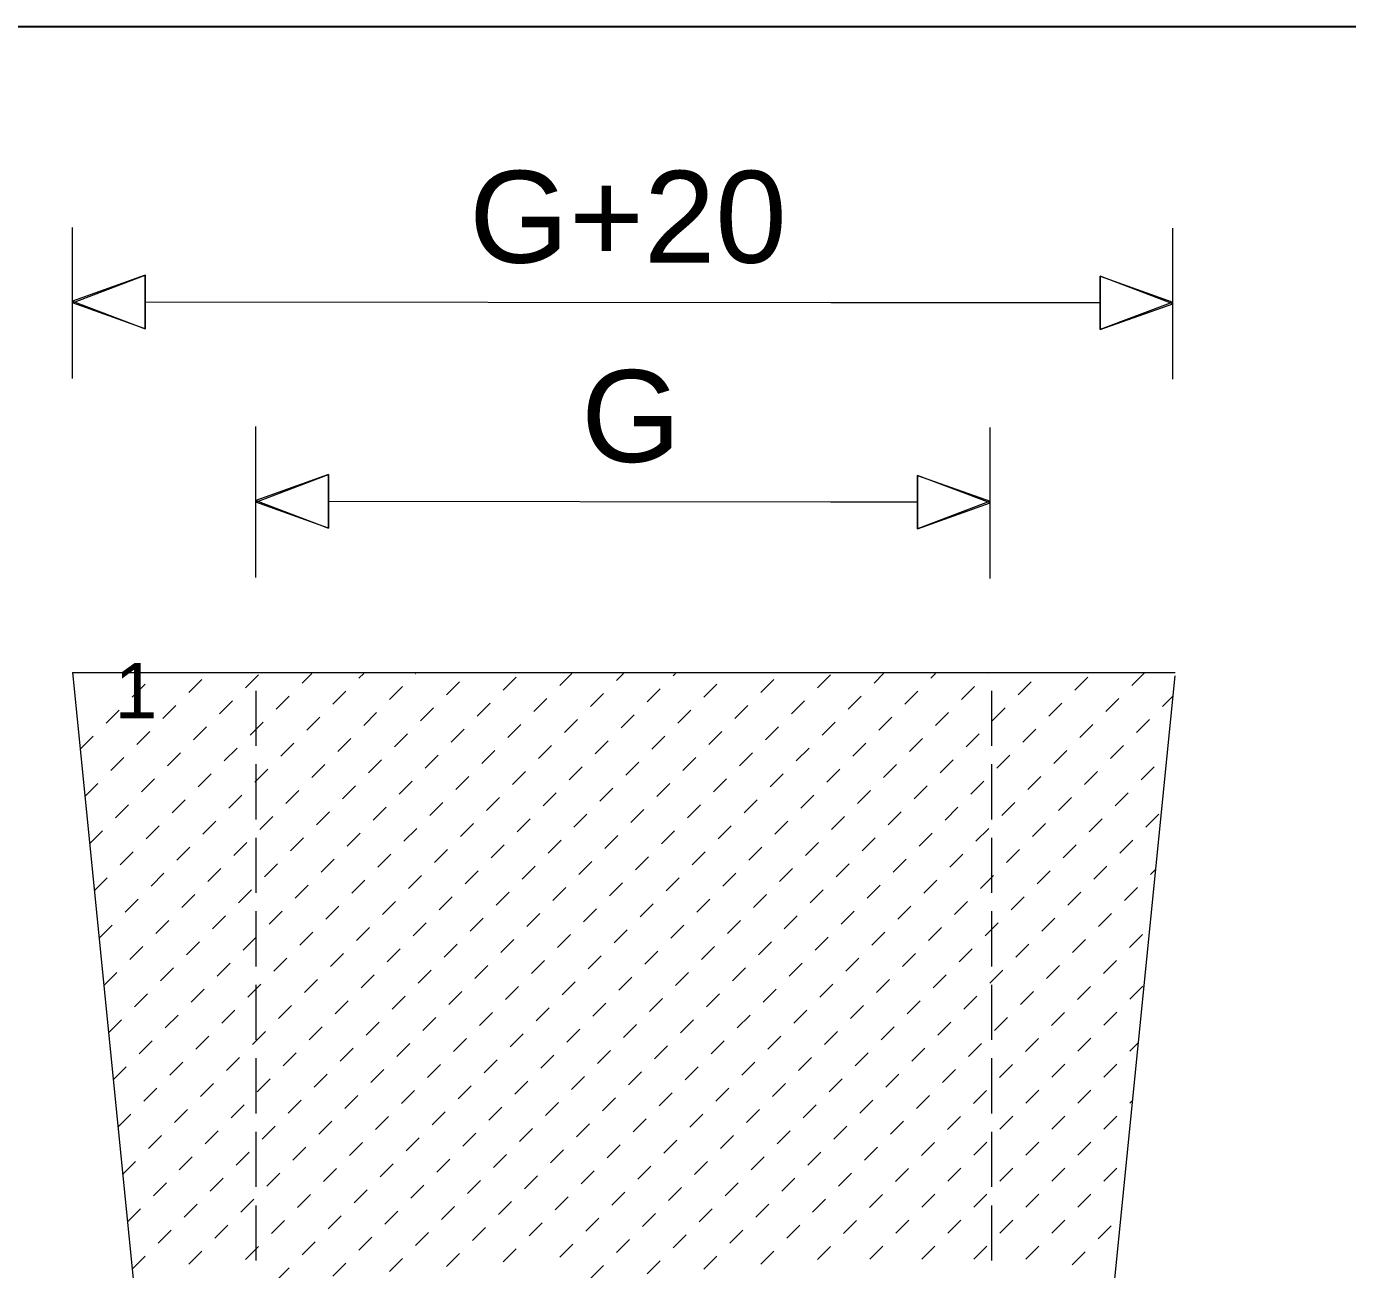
# Model space of a CAD drawing. Header units: millimetres. Extents: x 2046 to 14753, y 2361 to 29276.
# Drawn here: x 5329.13 to 5369.38, y 3638.81 to 3676.69 of the extents above; entities that cross this region are included whole.
import ezdxf

# ---------------------------------------------------------------- set-up
doc = ezdxf.new("R2010")
doc.units = ezdxf.units.MM
doc.layers.add('KANAL_TIPLER', color=5, linetype='Continuous', lineweight=0)
doc.styles.get("Standard").update_dxf_attribs({"font": 'arial.ttf'})

msp = doc.modelspace()

# ---------------------------------------------------------------- linework, layer by layer
at = {"color": 0}
msp.add_lwpolyline([(5257.117, 3676.692), (5544.55, 3676.692), (5544.55, 3575.77), (5257.117, 3575.77)], close=True, dxfattribs=at)
at = {"layer": 'KANAL_TIPLER', "color": 1, "lineweight": 0}
for p, q in [((5330.527, 3665.968, 0), (5330.527, 3670.568, 0)), ((5364.055, 3665.942, 0), (5364.055, 3670.542, 0)), ((5332.741, 3669.11, 0), (5330.527, 3668.319, 0)), ((5330.527, 3668.268, 0), (5332.741, 3669.11, 0)), ((5332.741, 3667.478, 0), (5332.741, 3669.11, 0)), ((5332.741, 3669.11, 0), (5332.741, 3667.478, 0)), ((5361.841, 3667.452, 0), (5361.841, 3669.084, 0)), ((5361.841, 3669.084, 0), (5364.055, 3668.294, 0)), ((5364.055, 3668.242, 0), (5361.841, 3669.084, 0)), ((5361.841, 3669.084, 0), (5361.841, 3667.452, 0)), ((5330.527, 3668.319, 0), (5332.741, 3667.478, 0)), ((5332.741, 3667.478, 0), (5330.527, 3668.268, 0)), ((5353.634, 3668.268, 0), (5332.741, 3668.294, 0)), ((5361.841, 3668.268, 0), (5353.634, 3668.268, 0)), ((5361.841, 3668.268, 0), (5353.634, 3668.268, 0)), ((5364.055, 3668.294, 0), (5361.841, 3667.452, 0)), ((5361.841, 3667.452, 0), (5364.055, 3668.242, 0)), ((5336.112, 3659.896, 0), (5336.112, 3664.496, 0)), ((5358.483, 3659.87, 0), (5358.483, 3664.471, 0)), ((5338.326, 3663.038, 0), (5336.112, 3662.248, 0)), ((5336.112, 3662.196, 0), (5338.326, 3663.038, 0)), ((5338.326, 3661.406, 0), (5338.326, 3663.038, 0)), ((5338.326, 3663.038, 0), (5338.326, 3661.406, 0)), ((5356.269, 3661.38, 0), (5356.269, 3663.012, 0)), ((5356.269, 3663.012, 0), (5358.483, 3662.222, 0)), ((5358.483, 3662.171, 0), (5356.269, 3663.012, 0)), ((5356.269, 3663.012, 0), (5356.269, 3661.38, 0)), ((5336.112, 3662.248, 0), (5338.326, 3661.406, 0)), ((5338.326, 3661.406, 0), (5336.112, 3662.196, 0)), ((5353.634, 3662.196, 0), (5338.326, 3662.215, 0)), ((5356.269, 3662.196, 0), (5353.634, 3662.196, 0)), ((5356.269, 3662.196, 0), (5353.634, 3662.196, 0)), ((5358.483, 3662.222, 0), (5356.269, 3661.38, 0)), ((5356.269, 3661.38, 0), (5358.483, 3662.171, 0)), ((5330.527, 3657.008, 0), (5364.127, 3657.008, 0)), ((5330.527, 3657.008, 0), (5336.127, 3601.008, 0)), ((5334.072, 3656.396, 0), (5334.468, 3656.792, 0)), ((5335.8, 3656.54, 0), (5336.196, 3656.936, 0)), ((5336.127, 3657.008, 0), (5336.127, 3657.008, 0)), ((5337.528, 3656.684, 0), (5337.817, 3656.972, 0)), ((5339.256, 3656.828, 0), (5339.401, 3656.972, 0)), ((5340.984, 3656.972, 0), (5340.985, 3656.972, 0)), ((5343.648, 3656.468, 0), (5344.044, 3656.864, 0)), ((5345.376, 3656.612, 0), (5345.737, 3656.972, 0)), ((5347.104, 3656.756, 0), (5347.321, 3656.972, 0)), ((5348.832, 3656.9, 0), (5348.905, 3656.972, 0)), ((5351.496, 3656.396, 0), (5351.892, 3656.792, 0)), ((5353.223, 3656.54, 0), (5353.619, 3656.936, 0)), ((5354.951, 3656.684, 0), (5355.24, 3656.972, 0)), ((5356.679, 3656.828, 0), (5356.824, 3656.972, 0)), ((5358.407, 3656.972, 0), (5358.408, 3656.972, 0)), ((5358.537, 3657.008, 0), (5358.537, 3657.008, 0)), ((5358.537, 3601.008, 0), (5364.127, 3656.908, 0)), ((5361.071, 3656.468, 0), (5361.467, 3656.864, 0)), ((5362.799, 3656.612, 0), (5363.195, 3657.008, 0)), ((5332.345, 3656.252, 0), (5332.741, 3656.648, 0)), ((5332.345, 3656.252, 0), (5332.741, 3656.648, 0)), ((5336.127, 3654.768, 0), (5336.127, 3656.448, 0)), ((5338.464, 3656.036, 0), (5338.86, 3656.432, 0)), ((5340.192, 3656.18, 0), (5340.588, 3656.576, 0)), ((5341.92, 3656.324, 0), (5342.316, 3656.72, 0)), ((5346.312, 3655.964, 0), (5346.708, 3656.36, 0)), ((5348.04, 3656.108, 0), (5348.436, 3656.504, 0)), ((5349.768, 3656.252, 0), (5350.164, 3656.648, 0)), ((5355.887, 3656.036, 0), (5356.283, 3656.432, 0)), ((5357.615, 3656.18, 0), (5358.011, 3656.576, 0)), ((5358.537, 3654.768, 0), (5358.537, 3656.448, 0)), ((5359.343, 3656.324, 0), (5359.739, 3656.72, 0)), ((5333.28, 3655.604, 0), (5333.676, 3656, 0)), ((5335.008, 3655.748, 0), (5335.404, 3656.144, 0)), ((5336.736, 3655.892, 0), (5337.132, 3656.288, 0)), ((5342.856, 3655.676, 0), (5343.252, 3656.072, 0)), ((5344.584, 3655.82, 0), (5344.98, 3656.216, 0)), ((5350.704, 3655.604, 0), (5351.1, 3656, 0)), ((5352.432, 3655.748, 0), (5352.827, 3656.144, 0)), ((5354.159, 3655.892, 0), (5354.555, 3656.288, 0)), ((5360.279, 3655.676, 0), (5360.675, 3656.072, 0)), ((5362.007, 3655.82, 0), (5362.403, 3656.216, 0)), ((5363.735, 3655.964, 0), (5364.054, 3656.283, 0)), ((5331.553, 3655.46, 0), (5331.949, 3655.856, 0)), ((5337.672, 3655.244, 0), (5338.068, 3655.64, 0)), ((5339.4, 3655.388, 0), (5339.796, 3655.784, 0)), ((5341.128, 3655.532, 0), (5341.524, 3655.928, 0)), ((5345.52, 3655.172, 0), (5345.916, 3655.568, 0)), ((5347.248, 3655.316, 0), (5347.644, 3655.712, 0)), ((5348.976, 3655.46, 0), (5349.372, 3655.856, 0)), ((5355.095, 3655.244, 0), (5355.491, 3655.64, 0)), ((5356.823, 3655.388, 0), (5357.219, 3655.784, 0)), ((5358.551, 3655.532, 0), (5358.947, 3655.928, 0)), ((5362.943, 3655.172, 0), (5363.339, 3655.568, 0)), ((5332.489, 3654.812, 0), (5332.885, 3655.208, 0)), ((5334.216, 3654.956, 0), (5334.612, 3655.352, 0)), ((5335.944, 3655.1, 0), (5336.34, 3655.496, 0)), ((5342.064, 3654.884, 0), (5342.46, 3655.28, 0)), ((5343.792, 3655.028, 0), (5344.188, 3655.424, 0)), ((5349.912, 3654.812, 0), (5350.308, 3655.208, 0)), ((5351.64, 3654.956, 0), (5352.036, 3655.352, 0)), ((5353.367, 3655.1, 0), (5353.763, 3655.496, 0)), ((5359.487, 3654.884, 0), (5359.883, 3655.28, 0)), ((5361.215, 3655.028, 0), (5361.611, 3655.424, 0)), ((5330.761, 3654.668, 0), (5331.157, 3655.064, 0)), ((5336.88, 3654.452, 0), (5337.276, 3654.848, 0)), ((5338.608, 3654.596, 0), (5339.004, 3654.992, 0)), ((5340.336, 3654.74, 0), (5340.732, 3655.136, 0)), ((5344.728, 3654.38, 0), (5345.124, 3654.776, 0)), ((5346.456, 3654.524, 0), (5346.852, 3654.92, 0)), ((5348.184, 3654.668, 0), (5348.58, 3655.064, 0)), ((5354.303, 3654.452, 0), (5354.699, 3654.848, 0)), ((5356.031, 3654.596, 0), (5356.427, 3654.992, 0)), ((5357.759, 3654.74, 0), (5358.155, 3655.136, 0)), ((5362.151, 3654.38, 0), (5362.547, 3654.776, 0)), ((5331.697, 3654.02, 0), (5332.093, 3654.416, 0)), ((5333.424, 3654.164, 0), (5333.82, 3654.56, 0)), ((5335.152, 3654.308, 0), (5335.548, 3654.704, 0)), ((5339.544, 3653.948, 0), (5339.94, 3654.344, 0)), ((5341.272, 3654.092, 0), (5341.668, 3654.488, 0)), ((5343, 3654.236, 0), (5343.396, 3654.632, 0)), ((5349.12, 3654.02, 0), (5349.516, 3654.416, 0)), ((5350.848, 3654.164, 0), (5351.244, 3654.56, 0)), ((5352.576, 3654.308, 0), (5352.971, 3654.704, 0)), ((5356.967, 3653.948, 0), (5357.363, 3654.344, 0)), ((5358.695, 3654.092, 0), (5359.091, 3654.488, 0)), ((5360.423, 3654.236, 0), (5360.819, 3654.632, 0)), ((5336.088, 3653.66, 0), (5336.484, 3654.056, 0)), ((5336.127, 3652.528, 0), (5336.127, 3654.208, 0)), ((5337.816, 3653.804, 0), (5338.212, 3654.2, 0)), ((5343.936, 3653.588, 0), (5344.332, 3653.984, 0)), ((5345.664, 3653.732, 0), (5346.06, 3654.128, 0)), ((5347.392, 3653.876, 0), (5347.788, 3654.272, 0)), ((5353.511, 3653.66, 0), (5353.907, 3654.056, 0)), ((5355.239, 3653.804, 0), (5355.635, 3654.2, 0)), ((5358.537, 3652.528, 0), (5358.537, 3654.208, 0)), ((5361.359, 3653.588, 0), (5361.755, 3653.984, 0)), ((5363.087, 3653.732, 0), (5363.483, 3654.128, 0)), ((5330.905, 3653.228, 0), (5331.301, 3653.624, 0)), ((5332.633, 3653.372, 0), (5333.029, 3653.768, 0)), ((5334.36, 3653.516, 0), (5334.756, 3653.912, 0)), ((5338.752, 3653.156, 0), (5339.148, 3653.552, 0)), ((5340.48, 3653.3, 0), (5340.876, 3653.696, 0)), ((5342.208, 3653.444, 0), (5342.604, 3653.84, 0)), ((5348.328, 3653.228, 0), (5348.724, 3653.624, 0)), ((5350.056, 3653.372, 0), (5350.452, 3653.768, 0)), ((5351.784, 3653.516, 0), (5352.18, 3653.912, 0)), ((5356.175, 3653.156, 0), (5356.571, 3653.552, 0)), ((5357.903, 3653.3, 0), (5358.299, 3653.696, 0)), ((5359.631, 3653.444, 0), (5360.027, 3653.84, 0)), ((5335.296, 3652.868, 0), (5335.692, 3653.264, 0)), ((5337.024, 3653.012, 0), (5337.42, 3653.408, 0)), ((5343.144, 3652.796, 0), (5343.54, 3653.192, 0)), ((5344.872, 3652.94, 0), (5345.268, 3653.336, 0)), ((5346.6, 3653.084, 0), (5346.996, 3653.48, 0)), ((5352.719, 3652.868, 0), (5353.115, 3653.264, 0)), ((5354.447, 3653.012, 0), (5354.843, 3653.408, 0)), ((5360.567, 3652.796, 0), (5360.963, 3653.192, 0)), ((5362.295, 3652.94, 0), (5362.691, 3653.336, 0)), ((5331.841, 3652.58, 0), (5332.237, 3652.976, 0)), ((5333.568, 3652.724, 0), (5333.964, 3653.12, 0)), ((5337.96, 3652.364, 0), (5338.356, 3652.76, 0)), ((5339.688, 3652.508, 0), (5340.084, 3652.904, 0)), ((5341.416, 3652.652, 0), (5341.812, 3653.048, 0)), ((5347.536, 3652.436, 0), (5347.932, 3652.832, 0)), ((5349.264, 3652.58, 0), (5349.66, 3652.976, 0)), ((5350.992, 3652.724, 0), (5351.388, 3653.12, 0)), ((5355.383, 3652.364, 0), (5355.779, 3652.76, 0)), ((5357.111, 3652.508, 0), (5357.507, 3652.904, 0)), ((5358.839, 3652.652, 0), (5359.235, 3653.048, 0)), ((5332.777, 3651.932, 0), (5333.172, 3652.328, 0)), ((5334.504, 3652.076, 0), (5334.9, 3652.472, 0)), ((5336.232, 3652.22, 0), (5336.628, 3652.616, 0)), ((5342.352, 3652.004, 0), (5342.748, 3652.4, 0)), ((5344.08, 3652.148, 0), (5344.476, 3652.544, 0)), ((5345.808, 3652.292, 0), (5346.204, 3652.688, 0)), ((5350.2, 3651.932, 0), (5350.596, 3652.328, 0)), ((5351.928, 3652.076, 0), (5352.324, 3652.472, 0)), ((5353.655, 3652.22, 0), (5354.051, 3652.616, 0)), ((5359.775, 3652.004, 0), (5360.171, 3652.4, 0)), ((5361.503, 3652.148, 0), (5361.899, 3652.544, 0)), ((5363.231, 3652.292, 0), (5363.627, 3652.688, 0)), ((5331.049, 3651.788, 0), (5331.445, 3652.184, 0)), ((5336.127, 3650.288, 0), (5336.127, 3651.968, 0)), ((5337.168, 3651.572, 0), (5337.564, 3651.968, 0)), ((5338.896, 3651.716, 0), (5339.292, 3652.112, 0)), ((5340.624, 3651.86, 0), (5341.02, 3652.256, 0)), ((5346.744, 3651.644, 0), (5347.14, 3652.04, 0)), ((5348.472, 3651.788, 0), (5348.868, 3652.184, 0)), ((5354.591, 3651.572, 0), (5354.987, 3651.968, 0)), ((5356.319, 3651.716, 0), (5356.715, 3652.112, 0)), ((5358.047, 3651.86, 0), (5358.443, 3652.256, 0)), ((5358.537, 3650.288, 0), (5358.537, 3651.968, 0)), ((5331.985, 3651.14, 0), (5332.381, 3651.536, 0)), ((5333.712, 3651.284, 0), (5334.108, 3651.68, 0)), ((5335.44, 3651.428, 0), (5335.836, 3651.824, 0)), ((5341.56, 3651.212, 0), (5341.956, 3651.608, 0)), ((5343.288, 3651.356, 0), (5343.684, 3651.752, 0)), ((5345.016, 3651.5, 0), (5345.412, 3651.896, 0)), ((5349.408, 3651.14, 0), (5349.804, 3651.536, 0)), ((5351.136, 3651.284, 0), (5351.532, 3651.68, 0)), ((5352.863, 3651.428, 0), (5353.259, 3651.824, 0)), ((5358.983, 3651.212, 0), (5359.379, 3651.608, 0)), ((5360.711, 3651.356, 0), (5361.107, 3651.752, 0)), ((5362.439, 3651.5, 0), (5362.835, 3651.896, 0)), ((5336.376, 3650.78, 0), (5336.772, 3651.176, 0)), ((5338.104, 3650.924, 0), (5338.5, 3651.32, 0)), ((5339.832, 3651.068, 0), (5340.228, 3651.464, 0)), ((5345.952, 3650.852, 0), (5346.348, 3651.248, 0)), ((5347.68, 3650.996, 0), (5348.076, 3651.392, 0)), ((5353.799, 3650.78, 0), (5354.195, 3651.176, 0)), ((5355.527, 3650.924, 0), (5355.923, 3651.32, 0)), ((5357.255, 3651.068, 0), (5357.651, 3651.464, 0)), ((5331.193, 3650.348, 0), (5331.589, 3650.744, 0)), ((5332.921, 3650.492, 0), (5333.316, 3650.888, 0)), ((5334.648, 3650.636, 0), (5335.044, 3651.032, 0)), ((5340.768, 3650.42, 0), (5341.164, 3650.816, 0)), ((5342.496, 3650.564, 0), (5342.892, 3650.96, 0)), ((5344.224, 3650.708, 0), (5344.62, 3651.104, 0)), ((5348.616, 3650.348, 0), (5349.012, 3650.744, 0)), ((5350.344, 3650.492, 0), (5350.74, 3650.888, 0)), ((5352.072, 3650.636, 0), (5352.468, 3651.032, 0)), ((5358.191, 3650.42, 0), (5358.587, 3650.816, 0)), ((5359.919, 3650.564, 0), (5360.315, 3650.96, 0)), ((5361.647, 3650.708, 0), (5362.043, 3651.104, 0)), ((5363.375, 3650.852, 0), (5363.526, 3651.003, 0)), ((5335.584, 3649.988, 0), (5335.98, 3650.384, 0)), ((5337.312, 3650.132, 0), (5337.708, 3650.528, 0)), ((5339.04, 3650.276, 0), (5339.436, 3650.672, 0)), ((5345.16, 3650.06, 0), (5345.556, 3650.456, 0)), ((5346.888, 3650.204, 0), (5347.284, 3650.6, 0)), ((5353.007, 3649.988, 0), (5353.403, 3650.384, 0)), ((5354.735, 3650.132, 0), (5355.131, 3650.528, 0)), ((5356.463, 3650.276, 0), (5356.859, 3650.672, 0)), ((5362.583, 3650.06, 0), (5362.979, 3650.456, 0)), ((5332.129, 3649.7, 0), (5332.525, 3650.096, 0)), ((5333.856, 3649.844, 0), (5334.252, 3650.24, 0)), ((5339.976, 3649.628, 0), (5340.372, 3650.024, 0)), ((5341.704, 3649.772, 0), (5342.1, 3650.168, 0)), ((5343.432, 3649.916, 0), (5343.828, 3650.312, 0)), ((5347.824, 3649.556, 0), (5348.22, 3649.952, 0)), ((5349.552, 3649.7, 0), (5349.948, 3650.096, 0)), ((5351.28, 3649.844, 0), (5351.676, 3650.24, 0)), ((5357.399, 3649.628, 0), (5357.795, 3650.024, 0)), ((5359.127, 3649.772, 0), (5359.523, 3650.168, 0)), ((5360.855, 3649.916, 0), (5361.251, 3650.312, 0)), ((5334.792, 3649.196, 0), (5335.188, 3649.592, 0)), ((5336.127, 3648.048, 0), (5336.127, 3649.728, 0)), ((5336.52, 3649.34, 0), (5336.916, 3649.736, 0)), ((5338.248, 3649.484, 0), (5338.644, 3649.88, 0)), ((5342.64, 3649.124, 0), (5343.036, 3649.52, 0)), ((5344.368, 3649.268, 0), (5344.764, 3649.664, 0)), ((5346.096, 3649.412, 0), (5346.492, 3649.808, 0)), ((5352.216, 3649.196, 0), (5352.612, 3649.592, 0)), ((5353.943, 3649.34, 0), (5354.339, 3649.736, 0)), ((5355.671, 3649.484, 0), (5356.067, 3649.88, 0)), ((5358.537, 3648.048, 0), (5358.537, 3649.728, 0)), ((5360.063, 3649.124, 0), (5360.459, 3649.52, 0)), ((5361.791, 3649.268, 0), (5362.187, 3649.664, 0)), ((5331.337, 3648.908, 0), (5331.733, 3649.304, 0)), ((5333.065, 3649.052, 0), (5333.46, 3649.448, 0)), ((5339.184, 3648.836, 0), (5339.58, 3649.232, 0)), ((5340.912, 3648.98, 0), (5341.308, 3649.376, 0)), ((5347.032, 3648.764, 0), (5347.428, 3649.16, 0)), ((5348.76, 3648.908, 0), (5349.156, 3649.304, 0)), ((5350.488, 3649.052, 0), (5350.884, 3649.448, 0)), ((5356.607, 3648.836, 0), (5357.003, 3649.232, 0)), ((5358.335, 3648.98, 0), (5358.731, 3649.376, 0)), ((5334, 3648.404, 0), (5334.396, 3648.8, 0)), ((5335.728, 3648.548, 0), (5336.124, 3648.944, 0)), ((5337.456, 3648.692, 0), (5337.852, 3649.088, 0)), ((5341.848, 3648.332, 0), (5342.244, 3648.728, 0)), ((5343.576, 3648.476, 0), (5343.972, 3648.872, 0)), ((5345.304, 3648.62, 0), (5345.7, 3649.016, 0)), ((5351.424, 3648.404, 0), (5351.82, 3648.8, 0)), ((5353.151, 3648.548, 0), (5353.547, 3648.944, 0)), ((5354.879, 3648.692, 0), (5355.275, 3649.088, 0)), ((5359.271, 3648.332, 0), (5359.667, 3648.728, 0)), ((5360.999, 3648.476, 0), (5361.395, 3648.872, 0)), ((5362.727, 3648.62, 0), (5363.123, 3649.016, 0)), ((5332.273, 3648.26, 0), (5332.669, 3648.656, 0)), ((5338.392, 3648.044, 0), (5338.788, 3648.44, 0)), ((5340.12, 3648.188, 0), (5340.516, 3648.584, 0)), ((5346.24, 3647.972, 0), (5346.636, 3648.368, 0)), ((5347.968, 3648.116, 0), (5348.364, 3648.512, 0)), ((5349.696, 3648.26, 0), (5350.092, 3648.656, 0)), ((5355.815, 3648.044, 0), (5356.211, 3648.44, 0)), ((5357.543, 3648.188, 0), (5357.939, 3648.584, 0)), ((5333.208, 3647.612, 0), (5333.604, 3648.008, 0)), ((5334.936, 3647.756, 0), (5335.332, 3648.152, 0)), ((5336.664, 3647.9, 0), (5337.06, 3648.296, 0)), ((5341.056, 3647.54, 0), (5341.452, 3647.936, 0)), ((5342.784, 3647.684, 0), (5343.18, 3648.08, 0)), ((5344.512, 3647.828, 0), (5344.908, 3648.224, 0)), ((5350.632, 3647.612, 0), (5351.028, 3648.008, 0)), ((5352.36, 3647.756, 0), (5352.755, 3648.152, 0)), ((5354.087, 3647.9, 0), (5354.483, 3648.296, 0)), ((5358.479, 3647.54, 0), (5358.875, 3647.936, 0)), ((5360.207, 3647.684, 0), (5360.603, 3648.08, 0)), ((5361.935, 3647.828, 0), (5362.331, 3648.224, 0)), ((5331.481, 3647.468, 0), (5331.877, 3647.864, 0)), ((5335.872, 3647.108, 0), (5336.268, 3647.504, 0)), ((5337.6, 3647.252, 0), (5337.996, 3647.648, 0)), ((5339.328, 3647.396, 0), (5339.724, 3647.792, 0)), ((5345.448, 3647.18, 0), (5345.844, 3647.576, 0)), ((5347.176, 3647.324, 0), (5347.572, 3647.72, 0)), ((5348.904, 3647.468, 0), (5349.3, 3647.864, 0)), ((5353.295, 3647.108, 0), (5353.691, 3647.504, 0)), ((5355.023, 3647.252, 0), (5355.419, 3647.648, 0)), ((5356.751, 3647.396, 0), (5357.147, 3647.792, 0)), ((5332.417, 3646.82, 0), (5332.813, 3647.216, 0)), ((5334.144, 3646.964, 0), (5334.54, 3647.36, 0)), ((5336.127, 3645.808, 0), (5336.127, 3647.488, 0)), ((5340.264, 3646.748, 0), (5340.66, 3647.144, 0)), ((5341.992, 3646.892, 0), (5342.388, 3647.288, 0)), ((5343.72, 3647.036, 0), (5344.116, 3647.432, 0)), ((5349.84, 3646.82, 0), (5350.236, 3647.216, 0)), ((5351.568, 3646.964, 0), (5351.964, 3647.36, 0)), ((5357.687, 3646.748, 0), (5358.083, 3647.144, 0)), ((5358.537, 3645.808, 0), (5358.537, 3647.488, 0)), ((5359.415, 3646.892, 0), (5359.811, 3647.288, 0)), ((5361.143, 3647.036, 0), (5361.539, 3647.432, 0)), ((5362.742, 3647.051, 0), (5363.138, 3647.447, 0)), ((5335.08, 3646.316, 0), (5335.476, 3646.712, 0)), ((5336.808, 3646.46, 0), (5337.204, 3646.856, 0)), ((5338.536, 3646.604, 0), (5338.932, 3647, 0)), ((5344.656, 3646.388, 0), (5345.052, 3646.784, 0)), ((5346.384, 3646.532, 0), (5346.78, 3646.928, 0)), ((5348.112, 3646.676, 0), (5348.508, 3647.072, 0)), ((5352.504, 3646.316, 0), (5352.899, 3646.712, 0)), ((5354.231, 3646.46, 0), (5354.627, 3646.856, 0)), ((5355.959, 3646.604, 0), (5356.355, 3647, 0)), ((5331.625, 3646.028, 0), (5332.021, 3646.424, 0)), ((5333.352, 3646.172, 0), (5333.748, 3646.568, 0)), ((5339.472, 3645.956, 0), (5339.868, 3646.352, 0)), ((5341.2, 3646.1, 0), (5341.596, 3646.496, 0)), ((5342.928, 3646.244, 0), (5343.324, 3646.64, 0)), ((5349.048, 3646.028, 0), (5349.444, 3646.424, 0)), ((5350.776, 3646.172, 0), (5351.172, 3646.568, 0)), ((5356.895, 3645.956, 0), (5357.291, 3646.352, 0)), ((5358.623, 3646.1, 0), (5359.019, 3646.496, 0)), ((5360.351, 3646.244, 0), (5360.747, 3646.64, 0)), ((5361.95, 3646.259, 0), (5362.346, 3646.655, 0)), ((5334.288, 3645.524, 0), (5334.684, 3645.92, 0)), ((5336.016, 3645.668, 0), (5336.412, 3646.064, 0)), ((5337.744, 3645.812, 0), (5338.14, 3646.208, 0)), ((5343.864, 3645.596, 0), (5344.26, 3645.992, 0)), ((5345.592, 3645.74, 0), (5345.988, 3646.136, 0)), ((5347.32, 3645.884, 0), (5347.716, 3646.28, 0)), ((5351.712, 3645.524, 0), (5352.108, 3645.92, 0)), ((5353.439, 3645.668, 0), (5353.835, 3646.064, 0)), ((5355.167, 3645.812, 0), (5355.563, 3646.208, 0)), ((5332.561, 3645.38, 0), (5332.957, 3645.776, 0)), ((5338.68, 3645.164, 0), (5339.076, 3645.56, 0)), ((5340.408, 3645.308, 0), (5340.804, 3645.704, 0)), ((5342.136, 3645.452, 0), (5342.532, 3645.848, 0)), ((5346.528, 3645.092, 0), (5346.924, 3645.488, 0)), ((5348.256, 3645.236, 0), (5348.652, 3645.632, 0)), ((5349.984, 3645.38, 0), (5350.38, 3645.776, 0)), ((5356.103, 3645.164, 0), (5356.499, 3645.56, 0)), ((5357.831, 3645.308, 0), (5358.227, 3645.704, 0)), ((5359.559, 3645.452, 0), (5359.955, 3645.848, 0)), ((5361.158, 3645.467, 0), (5361.554, 3645.863, 0)), ((5362.742, 3645.467, 0), (5362.998, 3645.723, 0)), ((5333.496, 3644.732, 0), (5333.892, 3645.128, 0)), ((5335.224, 3644.876, 0), (5335.62, 3645.272, 0)), ((5336.127, 3643.568, 0), (5336.127, 3645.248, 0)), ((5336.952, 3645.02, 0), (5337.348, 3645.416, 0)), ((5343.072, 3644.804, 0), (5343.468, 3645.2, 0)), ((5344.8, 3644.948, 0), (5345.196, 3645.344, 0)), ((5350.92, 3644.732, 0), (5351.316, 3645.128, 0)), ((5352.648, 3644.876, 0), (5353.043, 3645.272, 0)), ((5354.375, 3645.02, 0), (5354.771, 3645.416, 0)), ((5358.537, 3643.568, 0), (5358.537, 3645.248, 0)), ((5331.769, 3644.588, 0), (5332.165, 3644.984, 0)), ((5337.888, 3644.372, 0), (5338.284, 3644.768, 0)), ((5339.616, 3644.516, 0), (5340.012, 3644.912, 0)), ((5341.344, 3644.66, 0), (5341.74, 3645.056, 0)), ((5345.736, 3644.3, 0), (5346.132, 3644.696, 0)), ((5347.464, 3644.444, 0), (5347.86, 3644.84, 0)), ((5349.192, 3644.588, 0), (5349.588, 3644.984, 0)), ((5355.311, 3644.372, 0), (5355.707, 3644.768, 0)), ((5357.039, 3644.516, 0), (5357.435, 3644.912, 0)), ((5358.767, 3644.66, 0), (5359.163, 3645.056, 0)), ((5360.366, 3644.675, 0), (5360.762, 3645.071, 0)), ((5361.95, 3644.675, 0), (5362.346, 3645.071, 0)), ((5332.705, 3643.94, 0), (5333.101, 3644.336, 0)), ((5334.432, 3644.084, 0), (5334.828, 3644.48, 0)), ((5336.16, 3644.228, 0), (5336.556, 3644.624, 0)), ((5342.28, 3644.012, 0), (5342.676, 3644.408, 0)), ((5344.008, 3644.156, 0), (5344.404, 3644.552, 0)), ((5350.128, 3643.94, 0), (5350.524, 3644.336, 0)), ((5351.856, 3644.084, 0), (5352.252, 3644.48, 0)), ((5353.583, 3644.228, 0), (5353.979, 3644.624, 0)), ((5359.574, 3643.883, 0), (5359.97, 3644.279, 0)), ((5361.158, 3643.883, 0), (5361.554, 3644.279, 0)), ((5337.096, 3643.58, 0), (5337.492, 3643.976, 0)), ((5338.824, 3643.724, 0), (5339.22, 3644.12, 0)), ((5340.552, 3643.868, 0), (5340.948, 3644.264, 0)), ((5344.944, 3643.508, 0), (5345.34, 3643.904, 0)), ((5346.672, 3643.652, 0), (5347.068, 3644.048, 0)), ((5348.4, 3643.796, 0), (5348.796, 3644.192, 0)), ((5354.519, 3643.58, 0), (5354.915, 3643.976, 0)), ((5356.247, 3643.724, 0), (5356.643, 3644.12, 0)), ((5357.975, 3643.868, 0), (5358.371, 3644.264, 0)), ((5362.742, 3643.883, 0), (5362.822, 3643.963, 0)), ((5331.913, 3643.148, 0), (5332.309, 3643.544, 0)), ((5333.64, 3643.292, 0), (5334.036, 3643.688, 0)), ((5335.368, 3643.436, 0), (5335.764, 3643.832, 0)), ((5341.488, 3643.22, 0), (5341.884, 3643.616, 0)), ((5343.216, 3643.364, 0), (5343.612, 3643.76, 0)), ((5349.336, 3643.148, 0), (5349.732, 3643.544, 0)), ((5351.064, 3643.292, 0), (5351.46, 3643.688, 0)), ((5352.791, 3643.436, 0), (5353.187, 3643.832, 0)), ((5358.782, 3643.091, 0), (5359.178, 3643.487, 0)), ((5360.366, 3643.091, 0), (5360.762, 3643.487, 0)), ((5361.95, 3643.091, 0), (5362.346, 3643.487, 0)), ((5336.304, 3642.788, 0), (5336.7, 3643.184, 0)), ((5338.032, 3642.932, 0), (5338.428, 3643.328, 0)), ((5339.76, 3643.076, 0), (5340.156, 3643.472, 0)), ((5344.152, 3642.716, 0), (5344.548, 3643.112, 0)), ((5345.88, 3642.86, 0), (5346.276, 3643.256, 0)), ((5347.608, 3643.004, 0), (5348.004, 3643.4, 0)), ((5353.727, 3642.788, 0), (5354.123, 3643.184, 0)), ((5355.455, 3642.932, 0), (5355.851, 3643.328, 0)), ((5357.183, 3643.076, 0), (5357.579, 3643.472, 0)), ((5332.849, 3642.5, 0), (5333.244, 3642.896, 0)), ((5334.576, 3642.644, 0), (5334.972, 3643.04, 0)), ((5336.127, 3641.328, 0), (5336.127, 3643.008, 0)), ((5338.968, 3642.284, 0), (5339.364, 3642.68, 0)), ((5340.696, 3642.428, 0), (5341.092, 3642.824, 0)), ((5342.424, 3642.572, 0), (5342.82, 3642.968, 0)), ((5348.544, 3642.356, 0), (5348.94, 3642.752, 0)), ((5350.272, 3642.5, 0), (5350.668, 3642.896, 0)), ((5352, 3642.644, 0), (5352.396, 3643.04, 0)), ((5356.391, 3642.284, 0), (5356.787, 3642.68, 0)), ((5357.99, 3642.299, 0), (5358.386, 3642.695, 0)), ((5358.537, 3641.328, 0), (5358.537, 3643.008, 0)), ((5359.574, 3642.299, 0), (5359.97, 3642.695, 0)), ((5361.158, 3642.299, 0), (5361.554, 3642.695, 0)), ((5335.512, 3641.996, 0), (5335.908, 3642.392, 0)), ((5337.24, 3642.14, 0), (5337.636, 3642.536, 0)), ((5343.36, 3641.924, 0), (5343.756, 3642.32, 0)), ((5345.088, 3642.068, 0), (5345.484, 3642.464, 0)), ((5346.816, 3642.212, 0), (5347.212, 3642.608, 0)), ((5352.935, 3641.996, 0), (5353.331, 3642.392, 0)), ((5354.663, 3642.14, 0), (5355.059, 3642.536, 0)), ((5332.057, 3641.708, 0), (5332.453, 3642.104, 0)), ((5333.784, 3641.852, 0), (5334.18, 3642.248, 0)), ((5338.176, 3641.492, 0), (5338.572, 3641.888, 0)), ((5339.904, 3641.636, 0), (5340.3, 3642.032, 0)), ((5341.632, 3641.78, 0), (5342.028, 3642.176, 0)), ((5347.752, 3641.564, 0), (5348.148, 3641.96, 0)), ((5349.48, 3641.708, 0), (5349.876, 3642.104, 0)), ((5351.208, 3641.852, 0), (5351.604, 3642.248, 0)), ((5355.599, 3641.492, 0), (5355.995, 3641.888, 0)), ((5357.198, 3641.507, 0), (5357.594, 3641.903, 0)), ((5358.782, 3641.507, 0), (5359.178, 3641.903, 0)), ((5360.366, 3641.507, 0), (5360.762, 3641.903, 0)), ((5361.95, 3641.507, 0), (5362.346, 3641.903, 0)), ((5334.72, 3641.204, 0), (5335.116, 3641.6, 0)), ((5336.448, 3641.348, 0), (5336.844, 3641.744, 0)), ((5342.568, 3641.132, 0), (5342.964, 3641.528, 0)), ((5344.296, 3641.276, 0), (5344.692, 3641.672, 0)), ((5346.024, 3641.42, 0), (5346.42, 3641.816, 0)), ((5352.144, 3641.204, 0), (5352.54, 3641.6, 0)), ((5353.871, 3641.348, 0), (5354.267, 3641.744, 0)), ((5332.993, 3641.06, 0), (5333.388, 3641.456, 0)), ((5337.384, 3640.7, 0), (5337.78, 3641.096, 0)), ((5339.112, 3640.844, 0), (5339.508, 3641.24, 0)), ((5340.84, 3640.988, 0), (5341.236, 3641.384, 0)), ((5346.96, 3640.772, 0), (5347.356, 3641.168, 0)), ((5348.688, 3640.916, 0), (5349.084, 3641.312, 0)), ((5350.416, 3641.06, 0), (5350.812, 3641.456, 0)), ((5354.807, 3640.7, 0), (5355.203, 3641.096, 0)), ((5356.406, 3640.715, 0), (5356.802, 3641.111, 0)), ((5357.99, 3640.715, 0), (5358.386, 3641.111, 0)), ((5359.574, 3640.715, 0), (5359.97, 3641.111, 0)), ((5361.158, 3640.715, 0), (5361.554, 3641.111, 0)), ((5332.201, 3640.268, 0), (5332.597, 3640.664, 0)), ((5333.928, 3640.412, 0), (5334.324, 3640.808, 0)), ((5335.656, 3640.556, 0), (5336.052, 3640.952, 0)), ((5336.127, 3639.088, 0), (5336.127, 3640.768, 0)), ((5341.776, 3640.34, 0), (5342.172, 3640.736, 0)), ((5343.504, 3640.484, 0), (5343.9, 3640.88, 0)), ((5345.232, 3640.628, 0), (5345.628, 3641.024, 0)), ((5349.624, 3640.268, 0), (5350.02, 3640.664, 0)), ((5351.352, 3640.412, 0), (5351.748, 3640.808, 0)), ((5353.079, 3640.556, 0), (5353.475, 3640.952, 0)), ((5358.537, 3639.088, 0), (5358.537, 3640.768, 0)), ((5336.592, 3639.908, 0), (5336.988, 3640.304, 0)), ((5338.32, 3640.052, 0), (5338.716, 3640.448, 0)), ((5340.048, 3640.196, 0), (5340.444, 3640.592, 0)), ((5346.168, 3639.98, 0), (5346.564, 3640.376, 0)), ((5347.896, 3640.124, 0), (5348.292, 3640.52, 0)), ((5354.015, 3639.908, 0), (5354.411, 3640.304, 0)), ((5355.614, 3639.923, 0), (5356.01, 3640.319, 0)), ((5357.198, 3639.923, 0), (5357.594, 3640.319, 0)), ((5358.782, 3639.923, 0), (5359.178, 3640.319, 0)), ((5360.366, 3639.923, 0), (5360.762, 3640.319, 0)), ((5333.136, 3639.62, 0), (5333.532, 3640.016, 0)), ((5334.864, 3639.764, 0), (5335.26, 3640.16, 0)), ((5340.984, 3639.548, 0), (5341.38, 3639.944, 0)), ((5342.712, 3639.692, 0), (5343.108, 3640.088, 0)), ((5344.44, 3639.836, 0), (5344.836, 3640.232, 0)), ((5348.832, 3639.476, 0), (5349.228, 3639.872, 0)), ((5350.56, 3639.62, 0), (5350.956, 3640.016, 0)), ((5352.288, 3639.764, 0), (5352.684, 3640.16, 0)), ((5361.774, 3639.747, 0), (5362.17, 3640.143, 0)), ((5335.8, 3639.116, 0), (5336.196, 3639.512, 0)), ((5337.528, 3639.26, 0), (5337.924, 3639.656, 0)), ((5339.256, 3639.404, 0), (5339.652, 3639.8, 0)), ((5345.376, 3639.188, 0), (5345.772, 3639.584, 0)), ((5347.104, 3639.332, 0), (5347.5, 3639.728, 0)), ((5353.223, 3639.116, 0), (5353.619, 3639.512, 0)), ((5354.822, 3639.131, 0), (5355.218, 3639.527, 0)), ((5356.406, 3639.131, 0), (5356.802, 3639.527, 0)), ((5357.99, 3639.131, 0), (5358.386, 3639.527, 0)), ((5359.574, 3639.131, 0), (5359.97, 3639.527, 0)), ((5332.345, 3638.828, 0), (5332.741, 3639.224, 0)), ((5334.072, 3638.972, 0), (5334.468, 3639.368, 0)), ((5340.192, 3638.757, 0), (5340.588, 3639.152, 0)), ((5341.92, 3638.9, 0), (5342.316, 3639.296, 0)), ((5343.648, 3639.044, 0), (5344.044, 3639.44, 0)), ((5348.04, 3638.685, 0), (5348.436, 3639.08, 0)), ((5349.768, 3638.828, 0), (5350.164, 3639.224, 0)), ((5351.496, 3638.972, 0), (5351.892, 3639.368, 0)), ((5360.982, 3638.955, 0), (5361.378, 3639.351, 0)), ((5336.736, 3638.469, 0), (5337.132, 3638.864, 0)), ((5338.464, 3638.613, 0), (5338.86, 3639.008, 0)), ((5346.312, 3638.541, 0), (5346.708, 3638.936, 0))]:
    msp.add_line(p, q, dxfattribs=at)

# ---------------------------------------------------------------- texts
for s, height, p in [('G+20', 2.8, (5342.613, 3669.491, 0)), ('G', 2.8, (5346.025, 3663.42, 0)), ('1', 1.68, (5331.808, 3655.61, 0))]:
    msp.add_text(s, height=height, dxfattribs=at).set_placement(p)

doc.saveas('drawing.dxf')
